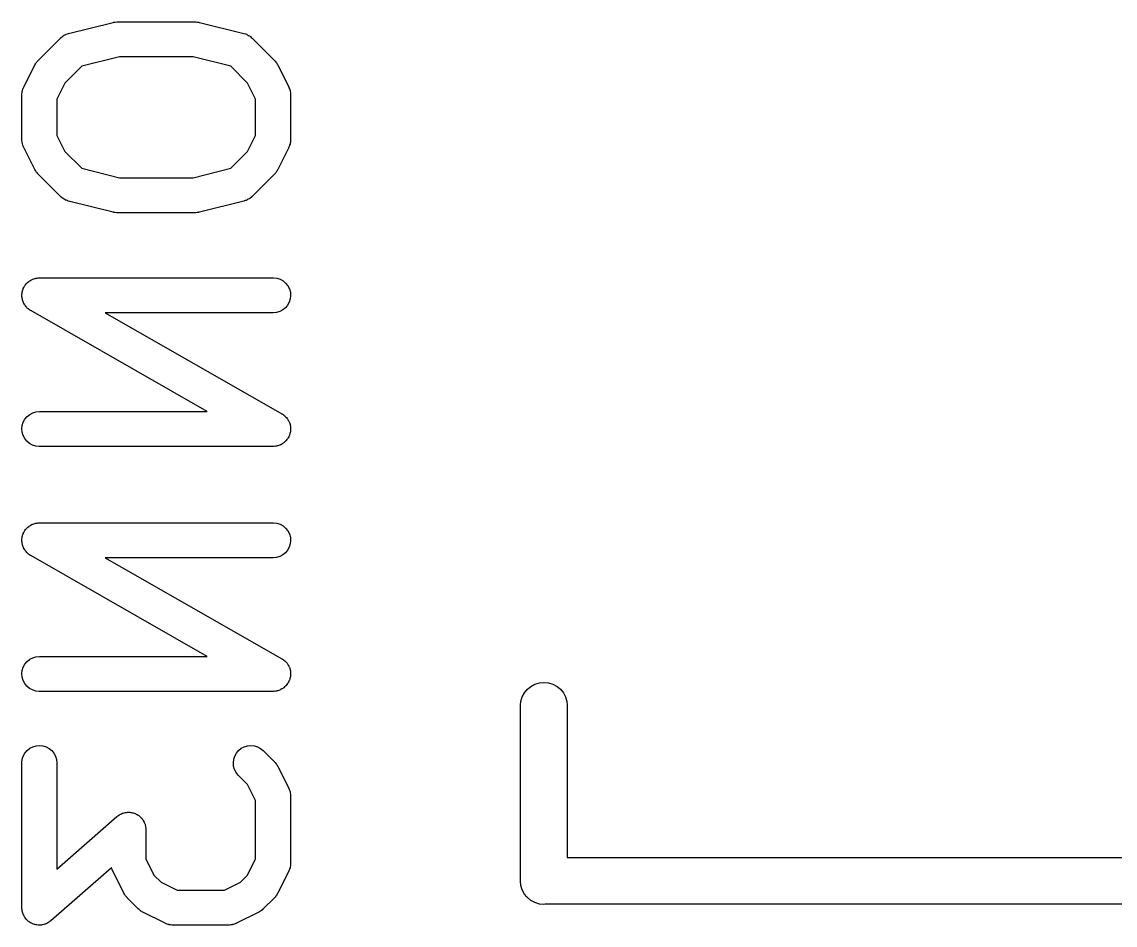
# Model space of a CAD drawing. Extents: x 0.77 to 5.19, y -2.29 to -0.61.
# Drawn here: x 0.8555 to 1.0398, y -2.2059 to -2.0535 of the extents above; entities that cross this region are included whole.
import ezdxf

# ---------------------------------------------------------------- set-up
doc = ezdxf.new("R2010")
doc.units = 0
doc.header["$MEASUREMENT"] = 0
doc.layers.add('BLACK', color=7, linetype='CONTINUOUS')

msp = doc.modelspace()

# ---------------------------------------------------------------- linework, layer by layer
at = {"layer": 'BLACK', "linetype": 'CONTINUOUS'}
for p, q in [((0.863328, -2.05551), (0.870836, -2.05364)), ((0.870836, -2.05364), (0.870877, -2.05363)), ((0.870877, -2.05363), (0.870929, -2.05362)), ((0.870929, -2.05362), (0.870979, -2.0536)), ((0.870979, -2.0536), (0.871214, -2.05358)), ((0.871214, -2.05358), (0.871448, -2.05355)), ((0.871448, -2.05355), (0.8715, -2.05355)), ((0.8715, -2.05355), (0.871553, -2.05355)), ((0.871553, -2.05355), (0.884693, -2.05355)), ((0.884693, -2.05355), (0.884734, -2.05355)), ((0.884734, -2.05355), (0.884786, -2.05355)), ((0.884786, -2.05355), (0.884839, -2.05355)), ((0.884839, -2.05355), (0.885073, -2.05359)), ((0.885073, -2.05359), (0.885307, -2.05361)), ((0.885307, -2.05361), (0.885357, -2.05363)), ((0.885357, -2.05363), (0.885409, -2.05364)), ((0.885409, -2.05364), (0.892918, -2.05551)), ((0.862947, -2.05564), (0.86314, -2.05558)), ((0.86314, -2.05558), (0.863328, -2.05551)), ((0.892918, -2.05551), (0.892958, -2.05552)), ((0.892958, -2.05552), (0.893145, -2.05559)), ((0.893145, -2.05559), (0.893336, -2.05565)), ((0.858202, -2.06004), (0.861956, -2.05629)), ((0.861956, -2.05629), (0.861985, -2.05626)), ((0.861985, -2.05626), (0.862142, -2.05614)), ((0.862142, -2.05614), (0.86229, -2.056)), ((0.86229, -2.056), (0.862366, -2.05596)), ((0.862366, -2.05596), (0.862436, -2.0559)), ((0.862436, -2.0559), (0.862613, -2.05581)), ((0.862613, -2.05581), (0.862785, -2.05571)), ((0.862785, -2.05571), (0.862869, -2.05568)), ((0.862869, -2.05568), (0.862947, -2.05564)), ((0.893336, -2.05565), (0.893415, -2.05569)), ((0.893415, -2.05569), (0.893498, -2.05572)), ((0.893498, -2.05572), (0.893668, -2.05583)), ((0.893668, -2.05583), (0.893844, -2.05592)), ((0.893844, -2.05592), (0.893913, -2.05598)), ((0.893913, -2.05598), (0.893988, -2.05603)), ((0.893988, -2.05603), (0.894135, -2.05616)), ((0.894135, -2.05616), (0.89429, -2.05629)), ((0.89429, -2.05629), (0.898044, -2.06004)), ((0.855771, -2.06457), (0.857649, -2.06081)), ((0.857649, -2.06081), (0.857667, -2.06077)), ((0.857667, -2.06077), (0.857757, -2.06064)), ((0.857757, -2.06064), (0.857836, -2.06049)), ((0.857836, -2.06049), (0.857914, -2.06039)), ((0.857914, -2.06039), (0.857981, -2.06029)), ((0.857981, -2.06029), (0.858096, -2.06017)), ((0.858096, -2.06017), (0.858202, -2.06004)), ((0.865553, -2.06104), (0.862716, -2.06388)), ((0.871916, -2.05945), (0.865553, -2.06104)), ((0.884329, -2.05945), (0.871916, -2.05945)), ((0.890692, -2.06104), (0.884329, -2.05945)), ((0.893529, -2.06388), (0.890692, -2.06104)), ((0.898044, -2.06004), (0.898073, -2.06007)), ((0.898073, -2.06007), (0.898177, -2.0602)), ((0.898177, -2.0602), (0.89829, -2.06032)), ((0.89829, -2.06032), (0.898356, -2.06043)), ((0.898356, -2.06043), (0.898432, -2.06052)), ((0.898432, -2.06052), (0.898509, -2.06067)), ((0.898509, -2.06067), (0.898597, -2.06081)), ((0.898597, -2.06081), (0.900474, -2.06457)), ((0.855637, -2.06491), (0.855698, -2.06472)), ((0.855698, -2.06472), (0.85574, -2.06465)), ((0.85574, -2.06465), (0.855771, -2.06457)), ((0.862716, -2.06388), (0.861365, -2.06658)), ((0.89488, -2.06658), (0.893529, -2.06388)), ((0.900474, -2.06457), (0.900492, -2.0646)), ((0.900492, -2.0646), (0.900522, -2.06468)), ((0.900522, -2.06468), (0.900563, -2.06476)), ((0.900563, -2.06476), (0.900621, -2.06495)), ((0.85546, -2.06584), (0.85547, -2.06576)), ((0.85546, -2.06589), (0.85546, -2.06584)), ((0.85546, -2.07339), (0.85546, -2.06589)), ((0.855467, -2.06567), (0.855502, -2.06547)), ((0.85547, -2.06576), (0.855467, -2.06567)), ((0.855502, -2.06547), (0.855524, -2.06527)), ((0.855524, -2.06527), (0.85555, -2.06519)), ((0.85555, -2.06519), (0.855565, -2.0651)), ((0.855565, -2.0651), (0.855637, -2.06491)), ((0.861365, -2.06658), (0.861365, -2.0727)), ((0.89488, -2.0727), (0.89488, -2.06658)), ((0.900621, -2.06495), (0.900691, -2.06514)), ((0.900691, -2.06514), (0.900705, -2.06523)), ((0.900705, -2.06523), (0.90073, -2.06531)), ((0.90073, -2.06531), (0.900749, -2.06551)), ((0.900749, -2.06551), (0.900781, -2.06571)), ((0.900781, -2.06571), (0.900778, -2.0658)), ((0.900778, -2.0658), (0.900786, -2.06589)), ((0.900786, -2.06589), (0.900786, -2.07339)), ((0.855468, -2.07348), (0.85546, -2.07339)), ((0.855465, -2.07357), (0.855468, -2.07348)), ((0.855496, -2.07377), (0.855465, -2.07357)), ((0.855516, -2.07397), (0.855496, -2.07377)), ((0.855541, -2.07405), (0.855516, -2.07397)), ((0.855554, -2.07414), (0.855541, -2.07405)), ((0.861365, -2.0727), (0.862716, -2.0754)), ((0.893529, -2.0754), (0.89488, -2.0727)), ((0.900721, -2.07401), (0.900695, -2.07409)), ((0.900744, -2.07381), (0.900721, -2.07401)), ((0.900778, -2.07361), (0.900744, -2.07381)), ((0.900786, -2.07344), (0.900776, -2.07352)), ((0.900776, -2.07352), (0.900778, -2.07361)), ((0.900786, -2.07339), (0.900786, -2.07344)), ((0.855624, -2.07433), (0.855554, -2.07414)), ((0.855682, -2.07452), (0.855624, -2.07433)), ((0.855723, -2.0746), (0.855682, -2.07452)), ((0.855753, -2.07468), (0.855723, -2.0746)), ((0.855771, -2.07472), (0.855753, -2.07468)), ((0.857649, -2.07847), (0.855771, -2.07472)), ((0.862716, -2.0754), (0.865553, -2.07824)), ((0.890692, -2.07824), (0.893529, -2.0754)), ((0.900474, -2.07472), (0.898597, -2.07847)), ((0.900505, -2.07463), (0.900474, -2.07472)), ((0.900547, -2.07456), (0.900505, -2.07463)), ((0.900608, -2.07437), (0.900547, -2.07456)), ((0.90068, -2.07418), (0.900608, -2.07437)), ((0.900695, -2.07409), (0.90068, -2.07418)), ((0.857737, -2.07861), (0.857649, -2.07847)), ((0.857813, -2.07876), (0.857737, -2.07861)), ((0.85789, -2.07885), (0.857813, -2.07876)), ((0.857955, -2.07896), (0.85789, -2.07885)), ((0.858069, -2.07908), (0.857955, -2.07896)), ((0.858173, -2.07921), (0.858069, -2.07908)), ((0.858202, -2.07924), (0.858173, -2.07921)), ((0.861956, -2.08299), (0.858202, -2.07924)), ((0.865553, -2.07824), (0.871916, -2.07983)), ((0.884329, -2.07983), (0.890692, -2.07824)), ((0.898044, -2.07924), (0.89429, -2.08299)), ((0.898149, -2.07911), (0.898044, -2.07924)), ((0.898265, -2.07899), (0.898149, -2.07911)), ((0.898332, -2.07889), (0.898265, -2.07899)), ((0.89841, -2.07879), (0.898332, -2.07889)), ((0.898488, -2.07865), (0.89841, -2.07879)), ((0.898578, -2.07851), (0.898488, -2.07865)), ((0.898597, -2.07847), (0.898578, -2.07851)), ((0.871916, -2.07983), (0.884329, -2.07983)), ((0.862111, -2.08312), (0.861956, -2.08299)), ((0.862257, -2.08325), (0.862111, -2.08312)), ((0.862333, -2.0833), (0.862257, -2.08325)), ((0.893955, -2.08328), (0.893879, -2.08332)), ((0.894104, -2.08315), (0.893955, -2.08328)), ((0.89426, -2.08302), (0.894104, -2.08315)), ((0.89429, -2.08299), (0.89426, -2.08302)), ((0.862401, -2.08336), (0.862333, -2.0833)), ((0.862578, -2.08345), (0.862401, -2.08336)), ((0.862748, -2.08356), (0.862578, -2.08345)), ((0.862831, -2.08359), (0.862748, -2.08356)), ((0.862909, -2.08363), (0.862831, -2.08359)), ((0.8631, -2.08369), (0.862909, -2.08363)), ((0.863288, -2.08376), (0.8631, -2.08369)), ((0.863328, -2.08377), (0.863288, -2.08376)), ((0.870836, -2.08565), (0.863328, -2.08377)), ((0.892918, -2.08377), (0.885409, -2.08565)), ((0.893106, -2.0837), (0.892918, -2.08377)), ((0.893298, -2.08365), (0.893106, -2.0837)), ((0.893377, -2.0836), (0.893298, -2.08365)), ((0.893461, -2.08357), (0.893377, -2.0836)), ((0.893633, -2.08347), (0.893461, -2.08357)), ((0.89381, -2.08338), (0.893633, -2.08347)), ((0.893879, -2.08332), (0.89381, -2.08338)), ((0.870889, -2.08565), (0.870836, -2.08565)), ((0.870939, -2.08567), (0.870889, -2.08565)), ((0.871173, -2.0857), (0.870939, -2.08567)), ((0.871407, -2.08573), (0.871173, -2.0857)), ((0.871459, -2.08573), (0.871407, -2.08573)), ((0.871511, -2.08573), (0.871459, -2.08573)), ((0.871553, -2.08573), (0.871511, -2.08573)), ((0.884693, -2.08573), (0.871553, -2.08573)), ((0.884745, -2.08573), (0.884693, -2.08573)), ((0.884798, -2.08573), (0.884745, -2.08573)), ((0.885031, -2.0857), (0.884798, -2.08573)), ((0.885266, -2.08568), (0.885031, -2.0857)), ((0.885317, -2.08566), (0.885266, -2.08568)), ((0.885369, -2.08566), (0.885317, -2.08566)), ((0.885409, -2.08565), (0.885369, -2.08566)), ((0.855917, -2.09811), (0.855964, -2.09802)), ((0.855964, -2.09802), (0.856085, -2.09788)), ((0.856085, -2.09788), (0.856196, -2.09772)), ((0.856196, -2.09772), (0.856268, -2.09766)), ((0.856268, -2.09766), (0.856332, -2.09758)), ((0.856332, -2.09758), (0.856478, -2.09746)), ((0.856478, -2.09746), (0.856617, -2.09733)), ((0.856617, -2.09733), (0.856701, -2.09728)), ((0.856701, -2.09728), (0.856778, -2.09722)), ((0.856778, -2.09722), (0.856945, -2.09713)), ((0.856945, -2.09713), (0.857106, -2.09703)), ((0.857106, -2.09703), (0.857199, -2.09699)), ((0.857199, -2.09699), (0.857287, -2.09695)), ((0.857287, -2.09695), (0.857468, -2.09689)), ((0.857468, -2.09689), (0.857645, -2.09682)), ((0.857645, -2.09682), (0.857743, -2.09681)), ((0.857743, -2.09681), (0.857839, -2.09678)), ((0.857839, -2.09678), (0.858027, -2.09676)), ((0.858027, -2.09676), (0.858214, -2.09673)), ((0.858214, -2.09673), (0.858313, -2.09673)), ((0.858313, -2.09673), (0.858412, -2.09672)), ((0.858412, -2.09672), (0.897833, -2.09672)), ((0.897833, -2.09672), (0.897874, -2.09672)), ((0.897874, -2.09672), (0.898447, -2.09679)), ((0.898447, -2.09679), (0.898996, -2.09696)), ((0.898996, -2.09696), (0.899501, -2.09724)), ((0.899501, -2.09724), (0.899943, -2.09761)), ((0.899943, -2.09761), (0.900304, -2.09806)), ((0.85546, -2.09965), (0.855479, -2.09947)), ((0.855469, -2.09975), (0.85546, -2.09965)), ((0.855465, -2.09985), (0.855469, -2.09975)), ((0.855495, -2.10004), (0.855465, -2.09985)), ((0.855479, -2.09947), (0.855486, -2.09928)), ((0.855486, -2.09928), (0.855509, -2.09918)), ((0.855509, -2.09918), (0.85552, -2.09908)), ((0.85552, -2.09908), (0.855576, -2.0989)), ((0.855576, -2.0989), (0.855619, -2.09872)), ((0.855619, -2.09872), (0.855661, -2.09863)), ((0.855661, -2.09863), (0.85569, -2.09853)), ((0.85569, -2.09853), (0.85578, -2.09836)), ((0.85578, -2.09836), (0.855859, -2.09819)), ((0.855859, -2.09819), (0.855917, -2.09811)), ((0.900304, -2.09806), (0.900571, -2.09857)), ((0.900571, -2.09857), (0.900734, -2.09912)), ((0.900786, -2.0997), (0.900726, -2.10027)), ((0.900734, -2.09912), (0.900786, -2.0997)), ((0.855512, -2.10023), (0.855495, -2.10004)), ((0.85554, -2.10032), (0.855512, -2.10023)), ((0.855556, -2.10042), (0.85554, -2.10032)), ((0.855621, -2.1006), (0.855556, -2.10042)), ((0.855675, -2.10078), (0.855621, -2.1006)), ((0.855721, -2.10087), (0.855675, -2.10078)), ((0.855755, -2.10096), (0.855721, -2.10087)), ((0.855854, -2.10112), (0.855755, -2.10096)), ((0.855942, -2.10129), (0.855854, -2.10112)), ((0.856004, -2.10137), (0.855942, -2.10129)), ((0.856056, -2.10145), (0.856004, -2.10137)), ((0.856184, -2.10159), (0.856056, -2.10145)), ((0.856303, -2.10174), (0.856184, -2.10159)), ((0.900281, -2.10133), (0.899914, -2.10177)), ((0.900555, -2.10082), (0.900281, -2.10133)), ((0.900726, -2.10027), (0.900555, -2.10082)), ((0.856379, -2.10181), (0.856303, -2.10174)), ((0.856446, -2.10188), (0.856379, -2.10181)), ((0.856599, -2.10199), (0.856446, -2.10188)), ((0.856744, -2.10211), (0.856599, -2.10199)), ((0.856831, -2.10216), (0.856744, -2.10211)), ((0.856912, -2.10222), (0.856831, -2.10216)), ((0.856947, -2.10224), (0.856912, -2.10222)), ((0.886714, -2.11925), (0.856947, -2.10224)), ((0.897833, -2.10263), (0.869531, -2.10263)), ((0.869531, -2.10263), (0.899298, -2.11964)), ((0.898407, -2.10257), (0.897833, -2.10263)), ((0.898958, -2.10241), (0.898407, -2.10257)), ((0.899467, -2.10213), (0.898958, -2.10241)), ((0.899914, -2.10177), (0.899467, -2.10213)), ((0.855964, -2.12055), (0.856332, -2.12011)), ((0.856332, -2.12011), (0.856778, -2.11974)), ((0.856778, -2.11974), (0.857287, -2.11947)), ((0.857287, -2.11947), (0.857839, -2.11931)), ((0.857839, -2.11931), (0.858412, -2.11925)), ((0.858412, -2.11925), (0.886714, -2.11925)), ((0.899298, -2.11964), (0.899334, -2.11966)), ((0.899334, -2.11966), (0.899414, -2.11972)), ((0.899414, -2.11972), (0.899501, -2.11977)), ((0.899501, -2.11977), (0.899646, -2.11989)), ((0.899646, -2.11989), (0.899799, -2.12)), ((0.899799, -2.12), (0.899867, -2.12007)), ((0.899867, -2.12007), (0.899943, -2.12014)), ((0.899943, -2.12014), (0.900061, -2.12028)), ((0.85546, -2.12218), (0.85552, -2.12161)), ((0.85552, -2.12161), (0.85569, -2.12106)), ((0.85569, -2.12106), (0.855964, -2.12055)), ((0.900061, -2.12028), (0.90019, -2.12042)), ((0.90019, -2.12042), (0.900242, -2.12051)), ((0.900242, -2.12051), (0.900304, -2.12058)), ((0.900304, -2.12058), (0.900391, -2.12075)), ((0.900391, -2.12075), (0.90049, -2.12091)), ((0.90049, -2.12091), (0.900525, -2.12101)), ((0.900525, -2.12101), (0.900571, -2.1211)), ((0.900571, -2.1211), (0.900624, -2.12128)), ((0.900624, -2.12128), (0.90069, -2.12145)), ((0.90069, -2.12145), (0.900706, -2.12155)), ((0.900706, -2.12155), (0.900734, -2.12165)), ((0.900734, -2.12165), (0.900751, -2.12184)), ((0.900751, -2.12184), (0.900781, -2.12202)), ((0.855512, -2.12276), (0.85546, -2.12218)), ((0.855675, -2.12331), (0.855512, -2.12276)), ((0.855942, -2.12382), (0.855675, -2.12331)), ((0.856303, -2.12427), (0.855942, -2.12382)), ((0.900329, -2.12377), (0.900281, -2.12385)), ((0.900387, -2.12368), (0.900329, -2.12377)), ((0.900465, -2.12351), (0.900387, -2.12368)), ((0.900555, -2.12335), (0.900465, -2.12351)), ((0.900585, -2.12325), (0.900555, -2.12335)), ((0.900626, -2.12316), (0.900585, -2.12325)), ((0.90067, -2.12298), (0.900626, -2.12316)), ((0.900726, -2.1228), (0.90067, -2.12298)), ((0.900736, -2.1227), (0.900726, -2.1228)), ((0.900759, -2.1226), (0.900736, -2.1227)), ((0.900766, -2.12241), (0.900759, -2.1226)), ((0.900786, -2.12222), (0.900766, -2.12241)), ((0.900781, -2.12202), (0.900777, -2.12212)), ((0.900777, -2.12212), (0.900786, -2.12222)), ((0.856744, -2.12464), (0.856303, -2.12427)), ((0.857249, -2.12492), (0.856744, -2.12464)), ((0.857798, -2.12509), (0.857249, -2.12492)), ((0.858371, -2.12515), (0.857798, -2.12509)), ((0.858412, -2.12515), (0.858371, -2.12515)), ((0.897833, -2.12515), (0.858412, -2.12515)), ((0.897932, -2.12514), (0.897833, -2.12515)), ((0.898032, -2.12515), (0.897932, -2.12514)), ((0.898218, -2.12512), (0.898032, -2.12515)), ((0.898407, -2.1251), (0.898218, -2.12512)), ((0.898502, -2.12507), (0.898407, -2.1251)), ((0.8986, -2.12505), (0.898502, -2.12507)), ((0.898777, -2.12499), (0.8986, -2.12505)), ((0.898958, -2.12493), (0.898777, -2.12499)), ((0.899046, -2.12488), (0.898958, -2.12493)), ((0.899139, -2.12485), (0.899046, -2.12488)), ((0.8993, -2.12475), (0.899139, -2.12485)), ((0.899467, -2.12466), (0.8993, -2.12475)), ((0.899544, -2.1246), (0.899467, -2.12466)), ((0.899629, -2.12455), (0.899544, -2.1246)), ((0.899767, -2.12442), (0.899629, -2.12455)), ((0.899914, -2.1243), (0.899767, -2.12442)), ((0.899977, -2.12422), (0.899914, -2.1243)), ((0.90005, -2.12415), (0.899977, -2.12422)), ((0.900161, -2.124), (0.90005, -2.12415)), ((0.900281, -2.12385), (0.900161, -2.124)), ((0.856617, -2.13863), (0.856701, -2.13858)), ((0.856701, -2.13858), (0.856778, -2.13851)), ((0.856778, -2.13851), (0.856945, -2.13843)), ((0.856945, -2.13843), (0.857106, -2.13833)), ((0.857106, -2.13833), (0.857199, -2.13829)), ((0.857199, -2.13829), (0.857287, -2.13824)), ((0.857287, -2.13824), (0.857468, -2.13819)), ((0.857468, -2.13819), (0.857645, -2.13812)), ((0.857645, -2.13812), (0.857743, -2.13811)), ((0.857743, -2.13811), (0.857839, -2.13808)), ((0.857839, -2.13808), (0.858027, -2.13806)), ((0.858027, -2.13806), (0.858214, -2.13803)), ((0.858214, -2.13803), (0.858313, -2.13803)), ((0.858313, -2.13803), (0.858412, -2.13802)), ((0.858412, -2.13802), (0.897833, -2.13802)), ((0.897833, -2.13802), (0.897874, -2.13802)), ((0.897874, -2.13802), (0.898447, -2.13809)), ((0.898447, -2.13809), (0.898996, -2.13826)), ((0.898996, -2.13826), (0.899501, -2.13854)), ((0.899501, -2.13854), (0.899943, -2.13891)), ((0.855509, -2.14048), (0.85552, -2.14038)), ((0.85552, -2.14038), (0.855576, -2.1402)), ((0.855576, -2.1402), (0.855619, -2.14001)), ((0.855619, -2.14001), (0.855661, -2.13992)), ((0.855661, -2.13992), (0.85569, -2.13983)), ((0.85569, -2.13983), (0.85578, -2.13966)), ((0.85578, -2.13966), (0.855859, -2.13949)), ((0.855859, -2.13949), (0.855917, -2.13941)), ((0.855917, -2.13941), (0.855964, -2.13932)), ((0.855964, -2.13932), (0.856085, -2.13918)), ((0.856085, -2.13918), (0.856196, -2.13902)), ((0.856196, -2.13902), (0.856268, -2.13896)), ((0.856268, -2.13896), (0.856332, -2.13888)), ((0.856332, -2.13888), (0.856478, -2.13876)), ((0.856478, -2.13876), (0.856617, -2.13863)), ((0.899943, -2.13891), (0.900304, -2.13936)), ((0.900304, -2.13936), (0.900571, -2.13987)), ((0.900571, -2.13987), (0.900734, -2.14042)), ((0.900734, -2.14042), (0.900786, -2.14099)), ((0.85546, -2.14095), (0.855479, -2.14076)), ((0.855469, -2.14105), (0.85546, -2.14095)), ((0.855465, -2.14115), (0.855469, -2.14105)), ((0.855495, -2.14134), (0.855465, -2.14115)), ((0.855479, -2.14076), (0.855486, -2.14058)), ((0.855486, -2.14058), (0.855509, -2.14048)), ((0.855512, -2.14153), (0.855495, -2.14134)), ((0.85554, -2.14162), (0.855512, -2.14153)), ((0.855556, -2.14172), (0.85554, -2.14162)), ((0.855621, -2.1419), (0.855556, -2.14172)), ((0.855675, -2.14208), (0.855621, -2.1419)), ((0.855721, -2.14217), (0.855675, -2.14208)), ((0.855755, -2.14226), (0.855721, -2.14217)), ((0.855854, -2.14242), (0.855755, -2.14226)), ((0.900555, -2.14212), (0.900281, -2.14262)), ((0.900726, -2.14157), (0.900555, -2.14212)), ((0.900786, -2.14099), (0.900726, -2.14157)), ((0.855942, -2.14259), (0.855854, -2.14242)), ((0.856004, -2.14267), (0.855942, -2.14259)), ((0.856056, -2.14275), (0.856004, -2.14267)), ((0.856184, -2.14289), (0.856056, -2.14275)), ((0.856303, -2.14304), (0.856184, -2.14289)), ((0.856379, -2.1431), (0.856303, -2.14304)), ((0.856446, -2.14318), (0.856379, -2.1431)), ((0.856599, -2.14329), (0.856446, -2.14318)), ((0.856744, -2.14341), (0.856599, -2.14329)), ((0.856831, -2.14346), (0.856744, -2.14341)), ((0.856912, -2.14352), (0.856831, -2.14346)), ((0.856947, -2.14354), (0.856912, -2.14352)), ((0.886714, -2.16055), (0.856947, -2.14354)), ((0.897833, -2.14393), (0.869531, -2.14393)), ((0.869531, -2.14393), (0.899298, -2.16094)), ((0.898407, -2.14387), (0.897833, -2.14393)), ((0.898958, -2.1437), (0.898407, -2.14387)), ((0.899467, -2.14343), (0.898958, -2.1437)), ((0.899914, -2.14307), (0.899467, -2.14343)), ((0.900281, -2.14262), (0.899914, -2.14307)), ((0.857287, -2.16077), (0.857839, -2.1606)), ((0.857839, -2.1606), (0.858412, -2.16055)), ((0.858412, -2.16055), (0.886714, -2.16055)), ((0.85552, -2.16291), (0.85569, -2.16236)), ((0.85569, -2.16236), (0.855964, -2.16185)), ((0.855964, -2.16185), (0.856332, -2.1614)), ((0.856332, -2.1614), (0.856778, -2.16104)), ((0.856778, -2.16104), (0.857287, -2.16077)), ((0.899298, -2.16094), (0.899334, -2.16096)), ((0.899334, -2.16096), (0.899414, -2.16102)), ((0.899414, -2.16102), (0.899501, -2.16106)), ((0.899501, -2.16106), (0.899646, -2.16119)), ((0.899646, -2.16119), (0.899799, -2.1613)), ((0.899799, -2.1613), (0.899867, -2.16137)), ((0.899867, -2.16137), (0.899943, -2.16143)), ((0.899943, -2.16143), (0.900061, -2.16158)), ((0.900061, -2.16158), (0.90019, -2.16172)), ((0.90019, -2.16172), (0.900242, -2.16181)), ((0.900242, -2.16181), (0.900304, -2.16188)), ((0.900304, -2.16188), (0.900391, -2.16205)), ((0.900391, -2.16205), (0.90049, -2.16221)), ((0.90049, -2.16221), (0.900525, -2.16231)), ((0.900525, -2.16231), (0.900571, -2.16239)), ((0.900571, -2.16239), (0.900624, -2.16258)), ((0.85546, -2.16348), (0.85552, -2.16291)), ((0.855512, -2.16405), (0.85546, -2.16348)), ((0.855675, -2.16461), (0.855512, -2.16405)), ((0.900624, -2.16258), (0.90069, -2.16275)), ((0.90067, -2.16427), (0.900626, -2.16446)), ((0.900726, -2.16409), (0.90067, -2.16427)), ((0.90069, -2.16275), (0.900706, -2.16285)), ((0.900706, -2.16285), (0.900734, -2.16295)), ((0.900736, -2.16399), (0.900726, -2.16409)), ((0.900734, -2.16295), (0.900751, -2.16314)), ((0.900759, -2.1639), (0.900736, -2.16399)), ((0.900751, -2.16314), (0.900781, -2.16332)), ((0.900766, -2.16371), (0.900759, -2.1639)), ((0.900786, -2.16352), (0.900766, -2.16371)), ((0.900781, -2.16332), (0.900777, -2.16342)), ((0.900777, -2.16342), (0.900786, -2.16352)), ((0.855942, -2.16512), (0.855675, -2.16461)), ((0.856303, -2.16557), (0.855942, -2.16512)), ((0.856744, -2.16594), (0.856303, -2.16557)), ((0.857249, -2.16621), (0.856744, -2.16594)), ((0.857798, -2.16639), (0.857249, -2.16621)), ((0.898958, -2.16623), (0.898777, -2.16628)), ((0.899046, -2.16618), (0.898958, -2.16623)), ((0.899139, -2.16615), (0.899046, -2.16618)), ((0.8993, -2.16605), (0.899139, -2.16615)), ((0.899467, -2.16596), (0.8993, -2.16605)), ((0.899544, -2.1659), (0.899467, -2.16596)), ((0.899629, -2.16584), (0.899544, -2.1659)), ((0.899767, -2.16571), (0.899629, -2.16584)), ((0.899914, -2.16559), (0.899767, -2.16571)), ((0.899977, -2.16552), (0.899914, -2.16559)), ((0.90005, -2.16545), (0.899977, -2.16552)), ((0.900161, -2.1653), (0.90005, -2.16545)), ((0.900281, -2.16515), (0.900161, -2.1653)), ((0.900329, -2.16506), (0.900281, -2.16515)), ((0.900387, -2.16498), (0.900329, -2.16506)), ((0.900465, -2.16481), (0.900387, -2.16498)), ((0.900555, -2.16464), (0.900465, -2.16481)), ((0.900585, -2.16455), (0.900555, -2.16464)), ((0.900626, -2.16446), (0.900585, -2.16455)), ((0.940215, -2.1667), (0.940707, -2.1661)), ((0.940707, -2.1661), (0.941306, -2.16561)), ((0.941306, -2.16561), (0.94199, -2.16524)), ((0.94199, -2.16524), (0.942732, -2.16502)), ((0.942732, -2.16502), (0.943504, -2.16494)), ((0.943504, -2.16494), (0.944276, -2.16502)), ((0.944276, -2.16502), (0.945018, -2.16524)), ((0.945018, -2.16524), (0.945702, -2.16561)), ((0.945702, -2.16561), (0.946301, -2.1661)), ((0.946301, -2.1661), (0.946793, -2.1667)), ((0.858371, -2.16645), (0.857798, -2.16639)), ((0.858412, -2.16645), (0.858371, -2.16645)), ((0.897833, -2.16645), (0.858412, -2.16645)), ((0.897932, -2.16644), (0.897833, -2.16645)), ((0.898032, -2.16645), (0.897932, -2.16644)), ((0.898218, -2.16641), (0.898032, -2.16645)), ((0.898407, -2.1664), (0.898218, -2.16641)), ((0.898502, -2.16637), (0.898407, -2.1664)), ((0.8986, -2.16635), (0.898502, -2.16637)), ((0.898777, -2.16628), (0.8986, -2.16635)), ((0.939624, -2.16813), (0.939849, -2.16738)), ((0.939849, -2.16738), (0.940215, -2.1667)), ((0.946793, -2.1667), (0.947159, -2.16738)), ((0.947159, -2.16738), (0.947384, -2.16813)), ((0.939567, -2.1687), (0.939624, -2.16813)), ((0.939567, -2.19823), (0.939567, -2.1687)), ((0.947384, -2.16813), (0.947441, -2.1687)), ((0.947441, -2.1687), (0.947441, -2.19449)), ((0.855698, -2.17735), (0.855976, -2.17685)), ((0.855976, -2.17685), (0.856346, -2.17641)), ((0.856346, -2.17641), (0.856796, -2.17605)), ((0.856796, -2.17605), (0.857306, -2.17578)), ((0.857306, -2.17578), (0.857859, -2.17562)), ((0.857859, -2.17562), (0.858433, -2.17556)), ((0.858433, -2.17556), (0.859006, -2.17562)), ((0.859006, -2.17562), (0.859557, -2.1758)), ((0.859557, -2.1758), (0.860063, -2.17607)), ((0.860063, -2.17607), (0.860508, -2.17644)), ((0.860508, -2.17644), (0.860872, -2.17688)), ((0.860872, -2.17688), (0.861142, -2.17739)), ((0.891361, -2.17736), (0.891637, -2.17686)), ((0.891637, -2.17686), (0.892006, -2.17641)), ((0.892006, -2.17641), (0.892453, -2.17605)), ((0.892453, -2.17605), (0.892963, -2.17578)), ((0.892963, -2.17578), (0.893515, -2.17562)), ((0.893515, -2.17562), (0.894089, -2.17556)), ((0.894089, -2.17556), (0.894662, -2.17562)), ((0.894662, -2.17562), (0.895214, -2.17579)), ((0.895214, -2.17579), (0.895721, -2.17606)), ((0.895721, -2.17606), (0.896167, -2.17643)), ((0.896167, -2.17643), (0.898044, -2.17831)), ((0.85546, -2.17848), (0.855524, -2.1779)), ((0.85546, -2.17852), (0.85546, -2.17848)), ((0.85546, -2.20292), (0.85546, -2.17852)), ((0.855524, -2.1779), (0.855698, -2.17735)), ((0.861142, -2.17739), (0.861309, -2.17794)), ((0.861309, -2.17794), (0.861365, -2.17852)), ((0.861365, -2.17852), (0.861365, -2.19641)), ((0.891126, -2.17849), (0.891189, -2.17791)), ((0.891176, -2.17906), (0.891126, -2.17849)), ((0.891337, -2.17961), (0.891176, -2.17906)), ((0.891189, -2.17791), (0.891361, -2.17736)), ((0.898044, -2.17831), (0.898073, -2.17834)), ((0.898073, -2.17834), (0.898176, -2.17847)), ((0.898176, -2.17847), (0.89829, -2.17859)), ((0.89829, -2.17859), (0.898356, -2.17869)), ((0.898356, -2.17869), (0.898432, -2.17879)), ((0.898432, -2.17879), (0.898509, -2.17893)), ((0.898509, -2.17893), (0.898597, -2.17907)), ((0.898597, -2.17907), (0.900474, -2.18283)), ((0.891602, -2.18013), (0.891337, -2.17961)), ((0.891962, -2.18058), (0.891602, -2.18013)), ((0.891991, -2.18061), (0.891962, -2.18058)), ((0.893529, -2.18214), (0.891991, -2.18061)), ((0.89488, -2.18485), (0.893529, -2.18214)), ((0.900474, -2.18283), (0.900492, -2.18287)), ((0.900492, -2.18287), (0.900522, -2.18295)), ((0.900522, -2.18295), (0.900563, -2.18302)), ((0.900563, -2.18302), (0.900621, -2.18322)), ((0.900621, -2.18322), (0.900691, -2.18341)), ((0.900691, -2.18341), (0.900705, -2.18349)), ((0.900705, -2.18349), (0.90073, -2.18358)), ((0.90073, -2.18358), (0.900749, -2.18378)), ((0.900749, -2.18378), (0.900781, -2.18398)), ((0.900781, -2.18398), (0.900778, -2.18406)), ((0.900778, -2.18406), (0.900786, -2.18415)), ((0.900786, -2.18415), (0.900786, -2.19541)), ((0.89488, -2.19471), (0.89488, -2.18485)), ((0.861365, -2.19641), (0.871485, -2.18756)), ((0.871485, -2.18756), (0.871517, -2.18753)), ((0.871517, -2.18753), (0.871669, -2.18743)), ((0.871669, -2.18743), (0.871813, -2.18731)), ((0.871813, -2.18731), (0.871905, -2.18726)), ((0.871905, -2.18726), (0.87199, -2.1872)), ((0.87199, -2.1872), (0.87216, -2.18713)), ((0.87216, -2.18713), (0.872324, -2.18704)), ((0.872324, -2.18704), (0.872423, -2.18701)), ((0.872423, -2.18701), (0.872518, -2.18697)), ((0.872518, -2.18697), (0.872699, -2.18693)), ((0.872699, -2.18693), (0.872877, -2.18688)), ((0.872877, -2.18688), (0.87298, -2.18687)), ((0.87298, -2.18687), (0.873081, -2.18685)), ((0.873081, -2.18685), (0.873266, -2.18684)), ((0.873266, -2.18684), (0.87345, -2.18683)), ((0.87345, -2.18683), (0.873554, -2.18684)), ((0.873554, -2.18684), (0.873657, -2.18684)), ((0.873657, -2.18684), (0.873839, -2.18687)), ((0.873839, -2.18687), (0.874024, -2.18689)), ((0.874024, -2.18689), (0.874123, -2.18692)), ((0.874123, -2.18692), (0.874225, -2.18694)), ((0.874225, -2.18694), (0.874397, -2.187)), ((0.874397, -2.187), (0.874574, -2.18706)), ((0.874574, -2.18706), (0.874665, -2.18711)), ((0.874665, -2.18711), (0.874762, -2.18715)), ((0.874762, -2.18715), (0.874918, -2.18724)), ((0.874918, -2.18724), (0.875081, -2.18733)), ((0.875081, -2.18733), (0.875161, -2.1874)), ((0.875161, -2.1874), (0.875248, -2.18745)), ((0.875248, -2.18745), (0.875382, -2.18758)), ((0.875382, -2.18758), (0.875525, -2.1877)), ((0.875525, -2.1877), (0.875591, -2.18778)), ((0.875591, -2.18778), (0.875666, -2.18785)), ((0.875666, -2.18785), (0.875772, -2.188)), ((0.875772, -2.188), (0.875889, -2.18815)), ((0.875889, -2.18815), (0.875938, -2.18824)), ((0.875938, -2.18824), (0.875998, -2.18832)), ((0.875998, -2.18832), (0.876073, -2.18849)), ((0.876073, -2.18849), (0.87616, -2.18866)), ((0.87616, -2.18866), (0.87619, -2.18875)), ((0.87619, -2.18875), (0.876232, -2.18885)), ((0.876232, -2.18885), (0.876273, -2.18903)), ((0.876273, -2.18903), (0.876326, -2.18921)), ((0.876326, -2.18921), (0.876336, -2.18931)), ((0.876336, -2.18931), (0.876359, -2.18941)), ((0.876359, -2.18941), (0.876365, -2.1896)), ((0.876365, -2.1896), (0.876383, -2.18978)), ((0.876383, -2.18978), (0.876383, -2.19471)), ((0.876383, -2.19471), (0.877734, -2.19742)), ((0.893529, -2.19742), (0.89488, -2.19471)), ((0.900778, -2.19563), (0.900744, -2.19583)), ((0.900786, -2.19545), (0.900776, -2.19554)), ((0.900776, -2.19554), (0.900778, -2.19563)), ((0.900786, -2.19541), (0.900786, -2.19545)), ((0.947441, -2.19449), (1.25256, -2.19449)), ((0.870586, -2.19619), (0.860357, -2.20514)), ((0.870642, -2.19634), (0.870586, -2.19619)), ((0.8707, -2.19654), (0.870642, -2.19634)), ((0.870741, -2.19661), (0.8707, -2.19654)), ((0.870771, -2.1967), (0.870741, -2.19661)), ((0.870789, -2.19673), (0.870771, -2.1967)), ((0.872666, -2.20049), (0.870789, -2.19673)), ((0.877734, -2.19742), (0.878933, -2.19862)), ((0.89233, -2.19862), (0.893529, -2.19742)), ((0.900474, -2.19673), (0.898597, -2.20049)), ((0.900505, -2.19665), (0.900474, -2.19673)), ((0.900547, -2.19658), (0.900505, -2.19665)), ((0.900608, -2.19638), (0.900547, -2.19658)), ((0.90068, -2.19619), (0.900608, -2.19638)), ((0.900695, -2.19611), (0.90068, -2.19619)), ((0.900721, -2.19603), (0.900695, -2.19611)), ((0.900744, -2.19583), (0.900721, -2.19603)), ((0.878933, -2.19862), (0.881636, -2.19997)), ((0.889627, -2.19997), (0.89233, -2.19862)), ((0.939548, -2.19843), (0.939567, -2.19823)), ((0.939624, -2.1992), (0.939548, -2.19843)), ((0.939849, -2.19994), (0.939624, -2.1992)), ((0.872754, -2.20063), (0.872666, -2.20049)), ((0.872831, -2.20077), (0.872754, -2.20063)), ((0.872907, -2.20087), (0.872831, -2.20077)), ((0.872973, -2.20097), (0.872907, -2.20087)), ((0.873087, -2.2011), (0.872973, -2.20097)), ((0.87319, -2.20122), (0.873087, -2.2011)), ((0.873219, -2.20125), (0.87319, -2.20122)), ((0.875096, -2.20313), (0.873219, -2.20125)), ((0.881636, -2.19997), (0.889627, -2.19997)), ((0.898044, -2.20125), (0.896167, -2.20313)), ((0.898149, -2.20113), (0.898044, -2.20125)), ((0.898265, -2.20101), (0.898149, -2.20113)), ((0.898332, -2.2009), (0.898265, -2.20101)), ((0.89841, -2.20081), (0.898332, -2.2009)), ((0.898488, -2.20066), (0.89841, -2.20081)), ((0.898578, -2.20052), (0.898488, -2.20066)), ((0.898597, -2.20049), (0.898578, -2.20052)), ((0.940215, -2.20062), (0.939849, -2.19994)), ((0.940588, -2.20108), (0.940215, -2.20062)), ((0.940707, -2.20122), (0.940588, -2.20108)), ((0.941306, -2.20171), (0.940707, -2.20122)), ((0.855478, -2.2031), (0.85546, -2.20292)), ((0.855483, -2.20329), (0.855478, -2.2031)), ((0.94199, -2.20208), (0.941306, -2.20171)), ((0.942732, -2.20231), (0.94199, -2.20208)), ((0.943504, -2.20238), (0.942732, -2.20231)), ((0.943697, -2.20236), (0.943504, -2.20238)), ((1.2563, -2.20236), (0.943697, -2.20236)), ((0.855506, -2.20339), (0.855483, -2.20329)), ((0.855516, -2.20349), (0.855506, -2.20339)), ((0.855569, -2.20367), (0.855516, -2.20349)), ((0.85561, -2.20385), (0.855569, -2.20367)), ((0.855652, -2.20395), (0.85561, -2.20385)), ((0.855682, -2.20405), (0.855652, -2.20395)), ((0.855769, -2.20421), (0.855682, -2.20405)), ((0.855845, -2.20438), (0.855769, -2.20421)), ((0.855904, -2.20446), (0.855845, -2.20438)), ((0.855953, -2.20455), (0.855904, -2.20446)), ((0.85607, -2.2047), (0.855953, -2.20455)), ((0.856177, -2.20485), (0.85607, -2.2047)), ((0.856252, -2.20492), (0.856177, -2.20485)), ((0.856317, -2.205), (0.856252, -2.20492)), ((0.875224, -2.20324), (0.875096, -2.20313)), ((0.875343, -2.20335), (0.875224, -2.20324)), ((0.875447, -2.20342), (0.875343, -2.20335)), ((0.875542, -2.2035), (0.875447, -2.20342)), ((0.875688, -2.20358), (0.875542, -2.2035)), ((0.875827, -2.20367), (0.875688, -2.20358)), ((0.875864, -2.20368), (0.875827, -2.20367)), ((0.879618, -2.20556), (0.875864, -2.20368)), ((0.895399, -2.20368), (0.891645, -2.20556)), ((0.89554, -2.2036), (0.895399, -2.20368)), ((0.895687, -2.20352), (0.89554, -2.2036)), ((0.895783, -2.20344), (0.895687, -2.20352)), ((0.895887, -2.20338), (0.895783, -2.20344)), ((0.896008, -2.20326), (0.895887, -2.20338)), ((0.896137, -2.20316), (0.896008, -2.20326)), ((0.896167, -2.20313), (0.896137, -2.20316)), ((0.85646, -2.20512), (0.856317, -2.205)), ((0.856594, -2.20525), (0.85646, -2.20512)), ((0.856681, -2.2053), (0.856594, -2.20525)), ((0.856761, -2.20537), (0.856681, -2.2053)), ((0.856924, -2.20546), (0.856761, -2.20537)), ((0.85708, -2.20556), (0.856924, -2.20546)), ((0.857177, -2.20559), (0.85708, -2.20556)), ((0.857268, -2.20564), (0.857177, -2.20559)), ((0.857445, -2.2057), (0.857268, -2.20564)), ((0.857618, -2.20576), (0.857445, -2.2057)), ((0.85772, -2.20578), (0.857618, -2.20576)), ((0.857819, -2.20581), (0.85772, -2.20578)), ((0.858003, -2.20583), (0.857819, -2.20581)), ((0.858185, -2.20586), (0.858003, -2.20583)), ((0.858289, -2.20586), (0.858185, -2.20586)), ((0.858392, -2.20587), (0.858289, -2.20586)), ((0.858576, -2.20586), (0.858392, -2.20587)), ((0.858761, -2.20585), (0.858576, -2.20586)), ((0.858862, -2.20583), (0.858761, -2.20585)), ((0.858966, -2.20582), (0.858862, -2.20583)), ((0.859143, -2.20577), (0.858966, -2.20582)), ((0.859324, -2.20573), (0.859143, -2.20577)), ((0.859419, -2.20569), (0.859324, -2.20573)), ((0.859518, -2.20566), (0.859419, -2.20569)), ((0.859683, -2.20557), (0.859518, -2.20566)), ((0.859852, -2.2055), (0.859683, -2.20557)), ((0.859937, -2.20544), (0.859852, -2.2055)), ((0.860029, -2.20539), (0.859937, -2.20544)), ((0.860173, -2.20528), (0.860029, -2.20539)), ((0.860326, -2.20517), (0.860173, -2.20528)), ((0.860357, -2.20514), (0.860326, -2.20517)), ((0.879699, -2.20559), (0.879618, -2.20556)), ((0.879775, -2.20563), (0.879699, -2.20559)), ((0.879968, -2.2057), (0.879775, -2.20563)), ((0.880156, -2.20577), (0.879968, -2.2057)), ((0.880242, -2.20578), (0.880156, -2.20577)), ((0.880325, -2.20581), (0.880242, -2.20578)), ((0.880525, -2.20583), (0.880325, -2.20581)), ((0.880724, -2.20587), (0.880525, -2.20583)), ((0.880811, -2.20586), (0.880724, -2.20587)), ((0.880897, -2.20587), (0.880811, -2.20586)), ((0.880939, -2.20587), (0.880897, -2.20587)), ((0.890324, -2.20587), (0.880939, -2.20587)), ((0.890411, -2.20586), (0.890324, -2.20587)), ((0.890498, -2.20587), (0.890411, -2.20586)), ((0.890697, -2.20584), (0.890498, -2.20587)), ((0.890898, -2.20582), (0.890697, -2.20584)), ((0.890981, -2.20579), (0.890898, -2.20582)), ((0.891067, -2.20578), (0.890981, -2.20579)), ((0.891257, -2.20571), (0.891067, -2.20578)), ((0.89145, -2.20565), (0.891257, -2.20571)), ((0.891526, -2.20561), (0.89145, -2.20565)), ((0.891608, -2.20558), (0.891526, -2.20561)), ((0.891645, -2.20556), (0.891608, -2.20558))]:
    msp.add_line(p, q, dxfattribs=at)

doc.saveas('drawing.dxf')
